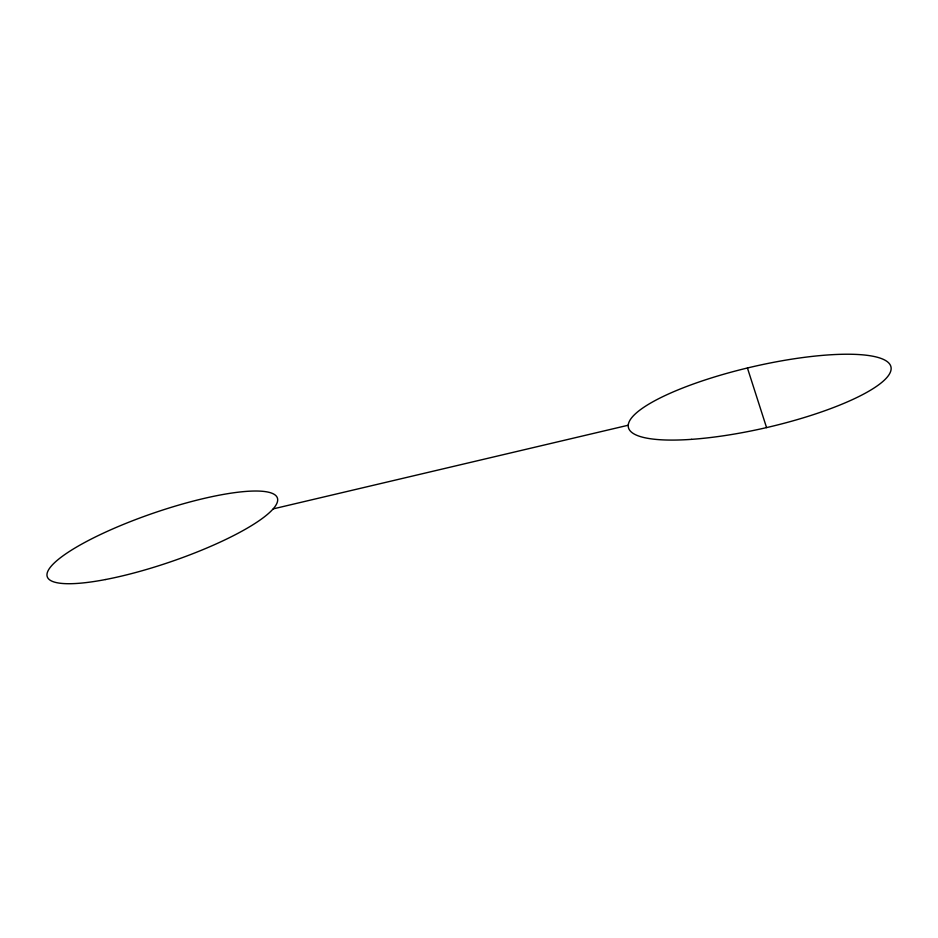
<?xml version="1.0" encoding="UTF-8"?>
<svg xmlns="http://www.w3.org/2000/svg" width="938" height="938" viewBox="0 0 938 938"><rect width="100%" height="100%" fill="white"/><g stroke="black" fill="none" stroke-linecap="round" stroke-linejoin="round"><path stroke-width="1.41" d="M273.286 508.865L628.226 425.231M747.434 368.013L766.569 427.622M691.564 439.347A134.709 31.2 -13 0 0 891.1 369.279A134.709 31.2 -13 0 0 696.336 382.939A134.709 31.2 -13 0 0 691.564 439.347M105.525 579.532A121.623 25.818 -18.9 0 0 277.683 499.743A121.623 25.818 -18.9 0 0 103.649 533.019A121.623 25.818 -18.9 0 0 105.525 579.532"/></g></svg>
